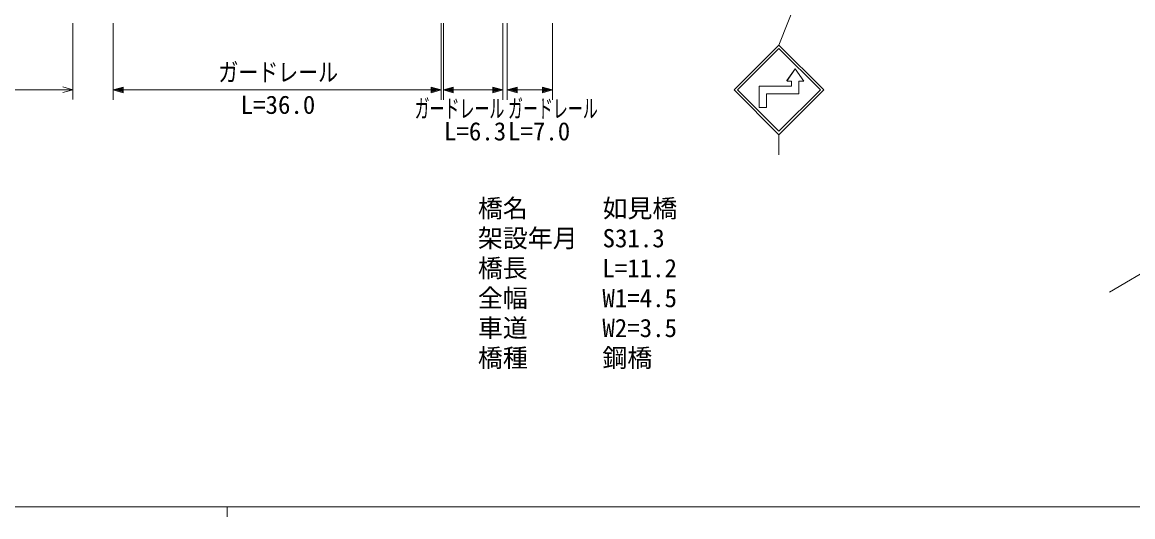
# Model space of a CAD drawing. Units: millimetres, scale not verified. Extents: x 40000 to 680000, y 20000 to 380000.
# Drawn here: x 147462 to 258810, y 204000 to 253608 of the extents above; entities that cross this region are included whole.
import ezdxf
from ezdxf.enums import TextEntityAlignment as Align

# ---------------------------------------------------------------- set-up
doc = ezdxf.new("R2010")
doc.units = ezdxf.units.MM
doc.header["$LTSCALE"] = 1000
for name, color, linetype, lineweight in [('M-BGD', 7, 'Continuous', 13), ('M-STR-HTXT', 7, 'Continuous', 13), ('M-STR-STRC', 7, 'Continuous', 13), ('M-TTL-BAND', 7, 'Continuous', 13)]:
    doc.layers.add(name, color=color, linetype=linetype, lineweight=lineweight)
doc.styles.add('ＭＳ ゴシック', font='')
doc.styles.get('ＭＳ ゴシック').set_extended_font_data('MS Gothic')

msp = doc.modelspace()

# ---------------------------------------------------------------- linework, layer by layer
at = {"layer": 'M-BGD'}
msp.add_line((261614, 229573), (256483, 226515), dxfattribs=at)
at = {"layer": 'M-STR-HTXT'}
for p, q in [((152539, 245841), (152539, 253523)), ((156597, 253504), (156597, 245814)), ((189456, 245814), (189456, 253504)), ((189686, 253504), (189686, 245814)), ((195652, 245814), (195652, 253504)), ((196092, 253504), (196092, 245814)), ((200634, 245814), (200634, 253504)), ((103350, 246841), (152539, 246841)), ((151539, 247121), (152539, 246841)), ((152539, 246841), (151539, 246561)), ((156597, 246814), (157597, 247094)), ((157597, 246534), (156597, 246814)), ((156597, 246814), (189456, 246814)), ((156877, 246814), (157557, 247014)), ((157557, 246614), (156877, 246814)), ((157037, 246814), (157517, 246934)), ((157517, 246694), (157037, 246814)), ((157277, 246814), (157477, 246854)), ((157477, 246774), (157277, 246814)), ((157477, 246854), (157477, 246774)), ((157517, 246934), (157517, 246694)), ((157557, 247014), (157557, 246614)), ((157597, 247094), (157597, 246534)), ((188456, 246534), (188456, 247094)), ((188456, 247094), (189456, 246814)), ((189456, 246814), (188456, 246534)), ((188496, 246614), (188496, 247014)), ((188496, 247014), (189176, 246814)), ((189176, 246814), (188496, 246614)), ((188536, 246694), (188536, 246934)), ((188536, 246934), (189016, 246814)), ((189016, 246814), (188536, 246694)), ((188576, 246774), (188576, 246854)), ((188576, 246854), (188776, 246814)), ((188776, 246814), (188576, 246774)), ((189686, 246814), (190686, 247094)), ((190686, 246534), (189686, 246814)), ((189686, 246814), (195652, 246814)), ((189966, 246814), (190646, 247014)), ((190646, 246614), (189966, 246814)), ((190126, 246814), (190606, 246934)), ((190606, 246694), (190126, 246814)), ((190366, 246814), (190566, 246854)), ((190566, 246774), (190366, 246814)), ((190566, 246854), (190566, 246774)), ((190606, 246934), (190606, 246694)), ((190646, 247014), (190646, 246614)), ((190686, 247094), (190686, 246534)), ((194652, 246534), (194652, 247094)), ((194652, 247094), (195652, 246814)), ((195652, 246814), (194652, 246534)), ((194692, 246614), (194692, 247014)), ((194692, 247014), (195372, 246814)), ((195372, 246814), (194692, 246614)), ((194732, 246694), (194732, 246934)), ((194732, 246934), (195212, 246814)), ((195212, 246814), (194732, 246694)), ((194772, 246774), (194772, 246854)), ((194772, 246854), (194972, 246814)), ((194972, 246814), (194772, 246774)), ((196092, 246814), (197092, 247094)), ((197092, 246534), (196092, 246814)), ((196092, 246814), (200634, 246814)), ((196372, 246814), (197052, 247014)), ((197052, 246614), (196372, 246814)), ((196532, 246814), (197012, 246934)), ((197012, 246694), (196532, 246814)), ((196772, 246814), (196972, 246854)), ((196972, 246774), (196772, 246814)), ((196972, 246854), (196972, 246774)), ((197012, 246934), (197012, 246694)), ((197052, 247014), (197052, 246614)), ((197092, 247094), (197092, 246534)), ((199634, 246534), (199634, 247094)), ((199634, 247094), (200634, 246814)), ((200634, 246814), (199634, 246534)), ((199674, 246614), (199674, 247014)), ((199674, 247014), (200354, 246814)), ((200354, 246814), (199674, 246614)), ((199714, 246694), (199714, 246934)), ((199714, 246934), (200194, 246814)), ((200194, 246814), (199714, 246694)), ((199754, 246774), (199754, 246854)), ((199754, 246854), (199954, 246814)), ((199954, 246814), (199754, 246774))]:
    msp.add_line(p, q, dxfattribs=at)
at = {"layer": 'M-STR-STRC'}
for p, q in [((234901, 280729), (223339, 251315)), ((218839, 246815), (223339, 251315)), ((219193, 246815), (223339, 250961)), ((227839, 246814), (223339, 251315)), ((227486, 246814), (223339, 250961)), ((224963, 248939), (224112, 247711)), ((224137, 247747), (224963, 248939)), ((224963, 248939), (225815, 247711)), ((225815, 247711), (224963, 248939)), ((224162, 247711), (224137, 247747)), ((224162, 247711), (224137, 247747)), ((224588, 247711), (224162, 247711)), ((224162, 247711), (224588, 247711)), ((224588, 247711), (224588, 247189)), ((224588, 247711), (224588, 247189)), ((225815, 247711), (225338, 247711)), ((225338, 247711), (225338, 246439)), ((225338, 247711), (225338, 246439)), ((225338, 247711), (225815, 247711)), ((218839, 246815), (223339, 242314)), ((219193, 246815), (223339, 242667)), ((221338, 245064), (221338, 247189)), ((221338, 247189), (224588, 247189)), ((224588, 247189), (221338, 247189)), ((221338, 245064), (221338, 247189)), ((225338, 246439), (222088, 246439)), ((222088, 246439), (222088, 245064)), ((225338, 246439), (222088, 246439)), ((222088, 245064), (222088, 246439)), ((223339, 242667), (227486, 246814)), ((223339, 242314), (227839, 246814)), ((222088, 245064), (221338, 245064)), ((221338, 245064), (222088, 245064)), ((223339, 242314), (223339, 240314))]:
    msp.add_line(p, q, dxfattribs=at)
at = {"layer": 'M-TTL-BAND'}
for p, q in [((40000, 205000), (579000, 205000)), ((168000, 205000), (168000, 204000))]:
    msp.add_line(p, q, dxfattribs=at)

# ---------------------------------------------------------------- texts
at = {"layer": 'M-STR-HTXT', "style": 'ＭＳ ゴシック'}
for width, p in [(0.8, (167126, 247121)), (0.6, (186803, 243475)), (0.6, (196170, 243475))]:
    msp.add_text('ガードレール', height=1833, dxfattribs=dict(at, width=width)).set_placement(p, align=Align.BOTTOM_LEFT)
for s, p in [('L=36.0', (169366, 243863)), ('L=6.3', (189753, 241201)), ('L=7.0', (196170, 241201)), ('橋名\u3000\u3000\u3000如見橋', (193148, 233475)), ('架設年月\u3000S31.3', (193148, 230475)), ('橋長      L=11.2', (193148, 227475)), ('全幅      W1=4.5', (193148, 224475)), ('車道      W2=3.5', (193148, 221475)), ('橋種      鋼橋', (193148, 218475))]:
    msp.add_text(s, height=1833, dxfattribs=at).set_placement(p, align=Align.BOTTOM_LEFT)

doc.saveas('drawing.dxf')
